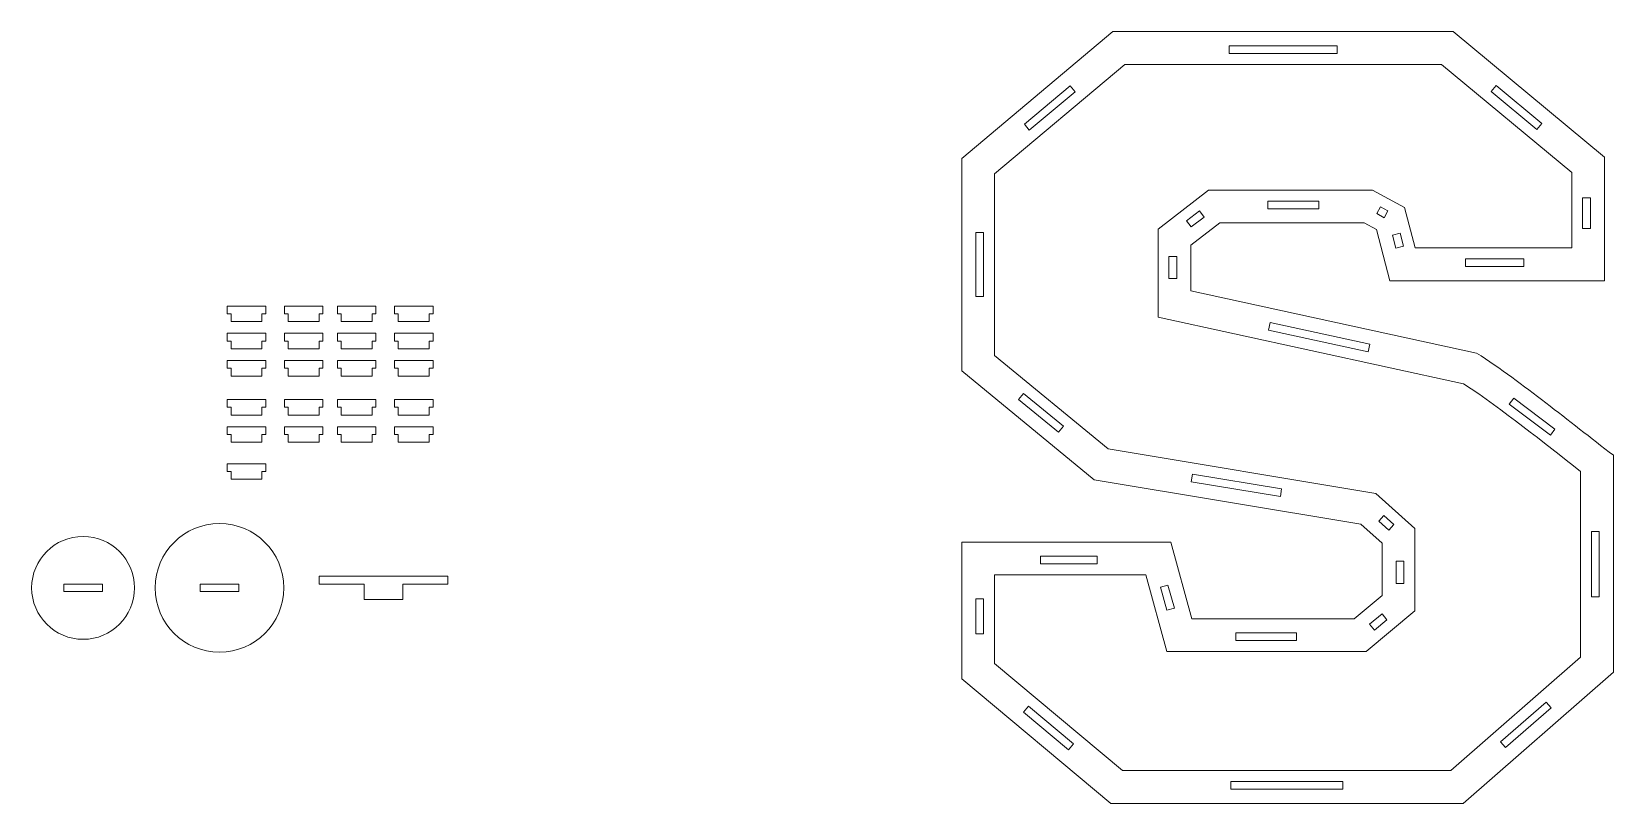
# Model space of a CAD drawing. Header units: centimetres. Extents: x -250 to 250, y -508 to 508.
# Drawn here: x 17.4 to 78.9, y -36.4 to -6.4 of the extents above; entities that cross this region are included whole.
import ezdxf

# ---------------------------------------------------------------- set-up
doc = ezdxf.new("R2010")
doc.units = ezdxf.units.CM
doc.header["$MEASUREMENT"] = 0
doc.layers.add('Capa 1', color=7, linetype='Continuous')

msp = doc.modelspace()

# ---------------------------------------------------------------- linework, layer by layer
at = {"layer": 'Capa 1', "color": 240, "lineweight": 9}
for points, knots in [([(78.89138, -22.82852), (78.89138, -22.82852), (78.89138, -31.2579), (78.89138, -31.2579), (78.89138, -31.2579), (73.05565, -36.35875), (73.05565, -36.35875), (73.05565, -36.35875), (59.35251, -36.35875), (59.35251, -36.35875), (59.35251, -36.35875), (53.56002, -31.51727), (53.56002, -31.51727), (53.56002, -31.51727), (53.56002, -26.20027), (53.56002, -26.20027), (53.56002, -26.20027), (61.6868, -26.20027), (61.6868, -26.20027), (61.6868, -26.20027), (62.50812, -29.18298), (62.50812, -29.18298), (62.50812, -29.18298), (68.81935, -29.18298), (68.81935, -29.18298), (68.81935, -29.18298), (69.90004, -28.2752), (69.90004, -28.2752), (69.90004, -28.2752), (69.90004, -26.2435), (69.90004, -26.2435), (69.90004, -26.2435), (69.07872, -25.50863), (69.07872, -25.50863), (69.07872, -25.50863), (58.7041, -23.77953), (58.7041, -23.77953), (58.7041, -23.77953), (53.56002, -19.54323), (53.56002, -19.54323), (53.56002, -19.54323), (53.56002, -11.28676), (53.56002, -11.28676), (53.56002, -11.28676), (59.43897, -6.35881), (59.43897, -6.35881), (59.43897, -6.35881), (72.66661, -6.35881), (72.66661, -6.35881), (72.66661, -6.35881), (78.54556, -11.24353), (78.54556, -11.24353), (78.54556, -11.24353), (78.54556, -16.04179), (78.54556, -16.04179), (78.54556, -16.04179), (70.20263, -16.04179), (70.20263, -16.04179), (70.20263, -16.04179), (69.6839, -14.05332), (69.6839, -14.05332), (69.6839, -14.05332), (69.2084, -13.79396), (69.2084, -13.79396), (69.2084, -13.79396), (63.58881, -13.79396), (63.58881, -13.79396), (63.58881, -13.79396), (62.4649, -14.65851), (62.4649, -14.65851), (62.4649, -14.65851), (62.4649, -16.43084), (62.4649, -16.43084), (62.4649, -16.43084), (73.57438, -18.85158), (73.57438, -18.85158), (75.42845, -20.06632), (77.13091, -21.47628), (78.89138, -22.82852)], [0, 0, 0, 0, 0.03846154, 0.03846154, 0.03846154, 0.07692308, 0.07692308, 0.07692308, 0.11538462, 0.11538462, 0.11538462, 0.15384615, 0.15384615, 0.15384615, 0.19230769, 0.19230769, 0.19230769, 0.23076923, 0.23076923, 0.23076923, 0.26923077, 0.26923077, 0.26923077, 0.30769231, 0.30769231, 0.30769231, 0.34615385, 0.34615385, 0.34615385, 0.38461538, 0.38461538, 0.38461538, 0.42307692, 0.42307692, 0.42307692, 0.46153846, 0.46153846, 0.46153846, 0.5, 0.5, 0.5, 0.53846154, 0.53846154, 0.53846154, 0.57692308, 0.57692308, 0.57692308, 0.61538462, 0.61538462, 0.61538462, 0.65384615, 0.65384615, 0.65384615, 0.69230769, 0.69230769, 0.69230769, 0.73076923, 0.73076923, 0.73076923, 0.76923077, 0.76923077, 0.76923077, 0.80769231, 0.80769231, 0.80769231, 0.84615385, 0.84615385, 0.84615385, 0.88461538, 0.88461538, 0.88461538, 0.92307692, 0.92307692, 0.92307692, 0.96153846, 0.96153846, 0.96153846, 1, 1, 1, 1]), ([(63.95174, -7.20734), (63.95174, -7.20734), (68.15592, -7.20734), (68.15592, -7.20734), (68.15592, -7.20734), (68.15592, -6.90734), (68.15592, -6.90734), (68.15592, -6.90734), (63.95174, -6.90734), (63.95174, -6.90734), (63.95174, -6.90734), (63.95174, -7.20734), (63.95174, -7.20734)], [0, 0, 0, 0, 0.25, 0.25, 0.25, 0.5, 0.5, 0.5, 0.75, 0.75, 0.75, 1, 1, 1, 1]), ([(77.61859, -23.4533), (76.12358, -22.291), (74.64709, -21.09486), (73.07108, -20.04457), (73.07108, -20.04457), (61.19211, -17.45616), (61.19211, -17.45616), (61.19211, -17.45616), (61.19211, -14.03179), (61.19211, -14.03179), (61.19211, -14.03179), (63.1559, -12.52117), (63.1559, -12.52117), (63.1559, -12.52117), (69.53295, -12.52117), (69.53295, -12.52117), (69.53295, -12.52117), (70.77655, -13.19949), (70.77655, -13.19949), (70.77655, -13.19949), (71.18598, -14.769), (71.18598, -14.769), (71.18598, -14.769), (77.27277, -14.769), (77.27277, -14.769), (77.27277, -14.769), (77.27277, -11.8408), (77.27277, -11.8408), (77.27277, -11.8408), (72.20684, -7.6316), (72.20684, -7.6316), (72.20684, -7.6316), (59.90186, -7.6316), (59.90186, -7.6316), (59.90186, -7.6316), (54.83281, -11.88066), (54.83281, -11.88066), (54.83281, -11.88066), (54.83281, -18.94257), (54.83281, -18.94257), (54.83281, -18.94257), (59.24987, -22.58014), (59.24987, -22.58014), (59.24987, -22.58014), (69.65222, -24.31387), (69.65222, -24.31387), (69.65222, -24.31387), (71.17283, -25.67442), (71.17283, -25.67442), (71.17283, -25.67442), (71.17283, -28.8683), (71.17283, -28.8683), (71.17283, -28.8683), (69.28299, -30.45577), (69.28299, -30.45577), (69.28299, -30.45577), (61.53843, -30.45577), (61.53843, -30.45577), (61.53843, -30.45577), (60.71711, -27.47306), (60.71711, -27.47306), (60.71711, -27.47306), (54.83281, -27.47306), (54.83281, -27.47306), (54.83281, -27.47306), (54.83281, -30.92226), (54.83281, -30.92226), (54.83281, -30.92226), (59.81438, -35.08596), (59.81438, -35.08596), (59.81438, -35.08596), (72.5778, -35.08596), (72.5778, -35.08596), (72.5778, -35.08596), (77.61859, -30.67994), (77.61859, -30.67994), (77.61859, -30.67994), (77.61859, -23.4533), (77.61859, -23.4533)], [0, 0, 0, 0, 0.03846154, 0.03846154, 0.03846154, 0.07692308, 0.07692308, 0.07692308, 0.11538462, 0.11538462, 0.11538462, 0.15384615, 0.15384615, 0.15384615, 0.19230769, 0.19230769, 0.19230769, 0.23076923, 0.23076923, 0.23076923, 0.26923077, 0.26923077, 0.26923077, 0.30769231, 0.30769231, 0.30769231, 0.34615385, 0.34615385, 0.34615385, 0.38461538, 0.38461538, 0.38461538, 0.42307692, 0.42307692, 0.42307692, 0.46153846, 0.46153846, 0.46153846, 0.5, 0.5, 0.5, 0.53846154, 0.53846154, 0.53846154, 0.57692308, 0.57692308, 0.57692308, 0.61538462, 0.61538462, 0.61538462, 0.65384615, 0.65384615, 0.65384615, 0.69230769, 0.69230769, 0.69230769, 0.73076923, 0.73076923, 0.73076923, 0.76923077, 0.76923077, 0.76923077, 0.80769231, 0.80769231, 0.80769231, 0.84615385, 0.84615385, 0.84615385, 0.88461538, 0.88461538, 0.88461538, 0.92307692, 0.92307692, 0.92307692, 0.96153846, 0.96153846, 0.96153846, 1, 1, 1, 1]), ([(56.18822, -10.19091), (56.18822, -10.19091), (57.9679, -8.69913), (57.9679, -8.69913), (57.9679, -8.69913), (57.77518, -8.46922), (57.77518, -8.46922), (57.77518, -8.46922), (55.9955, -9.961), (55.9955, -9.961), (55.9955, -9.961), (56.18822, -10.19091), (56.18822, -10.19091)], [0, 0, 0, 0, 0.25, 0.25, 0.25, 0.5, 0.5, 0.5, 0.75, 0.75, 0.75, 1, 1, 1, 1]), ([(74.13907, -8.68546), (74.13907, -8.68546), (75.91805, -10.16359), (75.91805, -10.16359), (75.91805, -10.16359), (76.10977, -9.93284), (76.10977, -9.93284), (76.10977, -9.93284), (74.33079, -8.45472), (74.33079, -8.45472), (74.33079, -8.45472), (74.13907, -8.68546), (74.13907, -8.68546)], [0, 0, 0, 0, 0.25, 0.25, 0.25, 0.5, 0.5, 0.5, 0.75, 0.75, 0.75, 1, 1, 1, 1]), ([(77.69703, -12.82556), (77.69703, -12.82556), (77.69703, -14.00941), (77.69703, -14.00941), (77.69703, -14.00941), (77.99703, -14.00941), (77.99703, -14.00941), (77.99703, -14.00941), (77.99703, -12.82556), (77.99703, -12.82556), (77.99703, -12.82556), (77.69703, -12.82556), (77.69703, -12.82556)], [0, 0, 0, 0, 0.25, 0.25, 0.25, 0.5, 0.5, 0.5, 0.75, 0.75, 0.75, 1, 1, 1, 1]), ([(62.80176, -13.32886), (62.80176, -13.32886), (62.3033, -13.71228), (62.3033, -13.71228), (62.3033, -13.71228), (62.48621, -13.95007), (62.48621, -13.95007), (62.48621, -13.95007), (62.98467, -13.56664), (62.98467, -13.56664), (62.98467, -13.56664), (62.80176, -13.32886), (62.80176, -13.32886)], [0, 0, 0, 0, 0.25, 0.25, 0.25, 0.5, 0.5, 0.5, 0.75, 0.75, 0.75, 1, 1, 1, 1]), ([(67.44422, -12.94543), (67.44422, -12.94543), (65.46367, -12.94543), (65.46367, -12.94543), (65.46367, -12.94543), (65.46367, -13.24543), (65.46367, -13.24543), (65.46367, -13.24543), (67.44422, -13.24543), (67.44422, -13.24543), (67.44422, -13.24543), (67.44422, -12.94543), (67.44422, -12.94543)], [0, 0, 0, 0, 0.25, 0.25, 0.25, 0.5, 0.5, 0.5, 0.75, 0.75, 0.75, 1, 1, 1, 1]), ([(70.12518, -13.32747), (70.12518, -13.32747), (69.83803, -13.17085), (69.83803, -13.17085), (69.83803, -13.17085), (69.69438, -13.43422), (69.69438, -13.43422), (69.69438, -13.43422), (69.98153, -13.59084), (69.98153, -13.59084), (69.98153, -13.59084), (70.12518, -13.32747), (70.12518, -13.32747)], [0, 0, 0, 0, 0.25, 0.25, 0.25, 0.5, 0.5, 0.5, 0.75, 0.75, 0.75, 1, 1, 1, 1]), ([(54.40855, -16.65609), (54.40855, -16.65609), (54.40855, -14.1694), (54.40855, -14.1694), (54.40855, -14.1694), (54.10855, -14.1694), (54.10855, -14.1694), (54.10855, -14.1694), (54.10855, -16.65609), (54.10855, -16.65609), (54.10855, -16.65609), (54.40855, -16.65609), (54.40855, -16.65609)], [0, 0, 0, 0, 0.25, 0.25, 0.25, 0.5, 0.5, 0.5, 0.75, 0.75, 0.75, 1, 1, 1, 1]), ([(70.72797, -14.69404), (70.72797, -14.69404), (70.59774, -14.19482), (70.59774, -14.19482), (70.59774, -14.19482), (70.30745, -14.27055), (70.30745, -14.27055), (70.30745, -14.27055), (70.43768, -14.76977), (70.43768, -14.76977), (70.43768, -14.76977), (70.72797, -14.69404), (70.72797, -14.69404)], [0, 0, 0, 0, 0.25, 0.25, 0.25, 0.5, 0.5, 0.5, 0.75, 0.75, 0.75, 1, 1, 1, 1]), ([(61.61637, -15.10088), (61.61637, -15.10088), (61.61637, -15.96108), (61.61637, -15.96108), (61.61637, -15.96108), (61.91637, -15.96108), (61.91637, -15.96108), (61.91637, -15.96108), (61.91637, -15.10088), (61.91637, -15.10088), (61.91637, -15.10088), (61.61637, -15.10088), (61.61637, -15.10088)], [0, 0, 0, 0, 0.25, 0.25, 0.25, 0.5, 0.5, 0.5, 0.75, 0.75, 0.75, 1, 1, 1, 1]), ([(75.41742, -15.19326), (75.41742, -15.19326), (73.13781, -15.19326), (73.13781, -15.19326), (73.13781, -15.19326), (73.13781, -15.49326), (73.13781, -15.49326), (73.13781, -15.49326), (75.41742, -15.49326), (75.41742, -15.49326), (75.41742, -15.49326), (75.41742, -15.19326), (75.41742, -15.19326)], [0, 0, 0, 0, 0.25, 0.25, 0.25, 0.5, 0.5, 0.5, 0.75, 0.75, 0.75, 1, 1, 1, 1]), ([(26.35998, -17.33023), (26.35998, -17.33023), (26.35998, -17.63023), (26.35998, -17.63023), (26.35998, -17.63023), (25.15998, -17.63023), (25.15998, -17.63023), (25.15998, -17.63023), (25.15998, -17.33023), (25.15998, -17.33023), (25.15998, -17.33023), (25.00998, -17.33023), (25.00998, -17.33023), (25.00998, -17.33023), (25.00998, -17.03023), (25.00998, -17.03023), (25.00998, -17.03023), (26.50998, -17.03023), (26.50998, -17.03023), (26.50998, -17.03023), (26.50998, -17.33023), (26.50998, -17.33023), (26.50998, -17.33023), (26.35998, -17.33023), (26.35998, -17.33023)], [0, 0, 0, 0, 0.125, 0.125, 0.125, 0.25, 0.25, 0.25, 0.375, 0.375, 0.375, 0.5, 0.5, 0.5, 0.625, 0.625, 0.625, 0.75, 0.75, 0.75, 0.875, 0.875, 0.875, 1, 1, 1, 1]), ([(28.58031, -17.33023), (28.58031, -17.33023), (28.58031, -17.63023), (28.58031, -17.63023), (28.58031, -17.63023), (27.38031, -17.63023), (27.38031, -17.63023), (27.38031, -17.63023), (27.38031, -17.33023), (27.38031, -17.33023), (27.38031, -17.33023), (27.23031, -17.33023), (27.23031, -17.33023), (27.23031, -17.33023), (27.23031, -17.03023), (27.23031, -17.03023), (27.23031, -17.03023), (28.73031, -17.03023), (28.73031, -17.03023), (28.73031, -17.03023), (28.73031, -17.33023), (28.73031, -17.33023), (28.73031, -17.33023), (28.58031, -17.33023), (28.58031, -17.33023)], [0, 0, 0, 0, 0.125, 0.125, 0.125, 0.25, 0.25, 0.25, 0.375, 0.375, 0.375, 0.5, 0.5, 0.5, 0.625, 0.625, 0.625, 0.75, 0.75, 0.75, 0.875, 0.875, 0.875, 1, 1, 1, 1]), ([(30.64023, -17.33023), (30.64023, -17.33023), (30.64023, -17.63023), (30.64023, -17.63023), (30.64023, -17.63023), (29.44023, -17.63023), (29.44023, -17.63023), (29.44023, -17.63023), (29.44023, -17.33023), (29.44023, -17.33023), (29.44023, -17.33023), (29.29023, -17.33023), (29.29023, -17.33023), (29.29023, -17.33023), (29.29023, -17.03023), (29.29023, -17.03023), (29.29023, -17.03023), (30.79023, -17.03023), (30.79023, -17.03023), (30.79023, -17.03023), (30.79023, -17.33023), (30.79023, -17.33023), (30.79023, -17.33023), (30.64023, -17.33023), (30.64023, -17.33023)], [0, 0, 0, 0, 0.125, 0.125, 0.125, 0.25, 0.25, 0.25, 0.375, 0.375, 0.375, 0.5, 0.5, 0.5, 0.625, 0.625, 0.625, 0.75, 0.75, 0.75, 0.875, 0.875, 0.875, 1, 1, 1, 1]), ([(32.86056, -17.33023), (32.86056, -17.33023), (32.86056, -17.63023), (32.86056, -17.63023), (32.86056, -17.63023), (31.66056, -17.63023), (31.66056, -17.63023), (31.66056, -17.63023), (31.66056, -17.33023), (31.66056, -17.33023), (31.66056, -17.33023), (31.51056, -17.33023), (31.51056, -17.33023), (31.51056, -17.33023), (31.51056, -17.03023), (31.51056, -17.03023), (31.51056, -17.03023), (33.01056, -17.03023), (33.01056, -17.03023), (33.01056, -17.03023), (33.01056, -17.33023), (33.01056, -17.33023), (33.01056, -17.33023), (32.86056, -17.33023), (32.86056, -17.33023)], [0, 0, 0, 0, 0.125, 0.125, 0.125, 0.25, 0.25, 0.25, 0.375, 0.375, 0.375, 0.5, 0.5, 0.5, 0.625, 0.625, 0.625, 0.75, 0.75, 0.75, 0.875, 0.875, 0.875, 1, 1, 1, 1]), ([(65.49071, -17.9586), (65.49071, -17.9586), (69.36506, -18.80282), (69.36506, -18.80282), (69.36506, -18.80282), (69.42893, -18.50969), (69.42893, -18.50969), (69.42893, -18.50969), (65.55458, -17.66548), (65.55458, -17.66548), (65.55458, -17.66548), (65.49071, -17.9586), (65.49071, -17.9586)], [0, 0, 0, 0, 0.25, 0.25, 0.25, 0.5, 0.5, 0.5, 0.75, 0.75, 0.75, 1, 1, 1, 1]), ([(26.35998, -18.38603), (26.35998, -18.38603), (26.35998, -18.68603), (26.35998, -18.68603), (26.35998, -18.68603), (25.15998, -18.68603), (25.15998, -18.68603), (25.15998, -18.68603), (25.15998, -18.38603), (25.15998, -18.38603), (25.15998, -18.38603), (25.00998, -18.38603), (25.00998, -18.38603), (25.00998, -18.38603), (25.00998, -18.08603), (25.00998, -18.08603), (25.00998, -18.08603), (26.50998, -18.08603), (26.50998, -18.08603), (26.50998, -18.08603), (26.50998, -18.38603), (26.50998, -18.38603), (26.50998, -18.38603), (26.35998, -18.38603), (26.35998, -18.38603)], [0, 0, 0, 0, 0.125, 0.125, 0.125, 0.25, 0.25, 0.25, 0.375, 0.375, 0.375, 0.5, 0.5, 0.5, 0.625, 0.625, 0.625, 0.75, 0.75, 0.75, 0.875, 0.875, 0.875, 1, 1, 1, 1]), ([(28.58031, -18.38603), (28.58031, -18.38603), (28.58031, -18.68603), (28.58031, -18.68603), (28.58031, -18.68603), (27.38031, -18.68603), (27.38031, -18.68603), (27.38031, -18.68603), (27.38031, -18.38603), (27.38031, -18.38603), (27.38031, -18.38603), (27.23031, -18.38603), (27.23031, -18.38603), (27.23031, -18.38603), (27.23031, -18.08603), (27.23031, -18.08603), (27.23031, -18.08603), (28.73031, -18.08603), (28.73031, -18.08603), (28.73031, -18.08603), (28.73031, -18.38603), (28.73031, -18.38603), (28.73031, -18.38603), (28.58031, -18.38603), (28.58031, -18.38603)], [0, 0, 0, 0, 0.125, 0.125, 0.125, 0.25, 0.25, 0.25, 0.375, 0.375, 0.375, 0.5, 0.5, 0.5, 0.625, 0.625, 0.625, 0.75, 0.75, 0.75, 0.875, 0.875, 0.875, 1, 1, 1, 1]), ([(30.64023, -18.38603), (30.64023, -18.38603), (30.64023, -18.68603), (30.64023, -18.68603), (30.64023, -18.68603), (29.44023, -18.68603), (29.44023, -18.68603), (29.44023, -18.68603), (29.44023, -18.38603), (29.44023, -18.38603), (29.44023, -18.38603), (29.29023, -18.38603), (29.29023, -18.38603), (29.29023, -18.38603), (29.29023, -18.08603), (29.29023, -18.08603), (29.29023, -18.08603), (30.79023, -18.08603), (30.79023, -18.08603), (30.79023, -18.08603), (30.79023, -18.38603), (30.79023, -18.38603), (30.79023, -18.38603), (30.64023, -18.38603), (30.64023, -18.38603)], [0, 0, 0, 0, 0.125, 0.125, 0.125, 0.25, 0.25, 0.25, 0.375, 0.375, 0.375, 0.5, 0.5, 0.5, 0.625, 0.625, 0.625, 0.75, 0.75, 0.75, 0.875, 0.875, 0.875, 1, 1, 1, 1]), ([(32.86056, -18.38603), (32.86056, -18.38603), (32.86056, -18.68603), (32.86056, -18.68603), (32.86056, -18.68603), (31.66056, -18.68603), (31.66056, -18.68603), (31.66056, -18.68603), (31.66056, -18.38603), (31.66056, -18.38603), (31.66056, -18.38603), (31.51056, -18.38603), (31.51056, -18.38603), (31.51056, -18.38603), (31.51056, -18.08603), (31.51056, -18.08603), (31.51056, -18.08603), (33.01056, -18.08603), (33.01056, -18.08603), (33.01056, -18.08603), (33.01056, -18.38603), (33.01056, -18.38603), (33.01056, -18.38603), (32.86056, -18.38603), (32.86056, -18.38603)], [0, 0, 0, 0, 0.125, 0.125, 0.125, 0.25, 0.25, 0.25, 0.375, 0.375, 0.375, 0.5, 0.5, 0.5, 0.625, 0.625, 0.625, 0.75, 0.75, 0.75, 0.875, 0.875, 0.875, 1, 1, 1, 1]), ([(26.35998, -19.4469), (26.35998, -19.4469), (26.35998, -19.7469), (26.35998, -19.7469), (26.35998, -19.7469), (25.15998, -19.7469), (25.15998, -19.7469), (25.15998, -19.7469), (25.15998, -19.4469), (25.15998, -19.4469), (25.15998, -19.4469), (25.00998, -19.4469), (25.00998, -19.4469), (25.00998, -19.4469), (25.00998, -19.1469), (25.00998, -19.1469), (25.00998, -19.1469), (26.50998, -19.1469), (26.50998, -19.1469), (26.50998, -19.1469), (26.50998, -19.4469), (26.50998, -19.4469), (26.50998, -19.4469), (26.35998, -19.4469), (26.35998, -19.4469)], [0, 0, 0, 0, 0.125, 0.125, 0.125, 0.25, 0.25, 0.25, 0.375, 0.375, 0.375, 0.5, 0.5, 0.5, 0.625, 0.625, 0.625, 0.75, 0.75, 0.75, 0.875, 0.875, 0.875, 1, 1, 1, 1]), ([(28.58031, -19.4469), (28.58031, -19.4469), (28.58031, -19.7469), (28.58031, -19.7469), (28.58031, -19.7469), (27.38031, -19.7469), (27.38031, -19.7469), (27.38031, -19.7469), (27.38031, -19.4469), (27.38031, -19.4469), (27.38031, -19.4469), (27.23031, -19.4469), (27.23031, -19.4469), (27.23031, -19.4469), (27.23031, -19.1469), (27.23031, -19.1469), (27.23031, -19.1469), (28.73031, -19.1469), (28.73031, -19.1469), (28.73031, -19.1469), (28.73031, -19.4469), (28.73031, -19.4469), (28.73031, -19.4469), (28.58031, -19.4469), (28.58031, -19.4469)], [0, 0, 0, 0, 0.125, 0.125, 0.125, 0.25, 0.25, 0.25, 0.375, 0.375, 0.375, 0.5, 0.5, 0.5, 0.625, 0.625, 0.625, 0.75, 0.75, 0.75, 0.875, 0.875, 0.875, 1, 1, 1, 1]), ([(30.64023, -19.4469), (30.64023, -19.4469), (30.64023, -19.7469), (30.64023, -19.7469), (30.64023, -19.7469), (29.44023, -19.7469), (29.44023, -19.7469), (29.44023, -19.7469), (29.44023, -19.4469), (29.44023, -19.4469), (29.44023, -19.4469), (29.29023, -19.4469), (29.29023, -19.4469), (29.29023, -19.4469), (29.29023, -19.1469), (29.29023, -19.1469), (29.29023, -19.1469), (30.79023, -19.1469), (30.79023, -19.1469), (30.79023, -19.1469), (30.79023, -19.4469), (30.79023, -19.4469), (30.79023, -19.4469), (30.64023, -19.4469), (30.64023, -19.4469)], [0, 0, 0, 0, 0.125, 0.125, 0.125, 0.25, 0.25, 0.25, 0.375, 0.375, 0.375, 0.5, 0.5, 0.5, 0.625, 0.625, 0.625, 0.75, 0.75, 0.75, 0.875, 0.875, 0.875, 1, 1, 1, 1]), ([(32.86056, -19.4469), (32.86056, -19.4469), (32.86056, -19.7469), (32.86056, -19.7469), (32.86056, -19.7469), (31.66056, -19.7469), (31.66056, -19.7469), (31.66056, -19.7469), (31.66056, -19.4469), (31.66056, -19.4469), (31.66056, -19.4469), (31.51056, -19.4469), (31.51056, -19.4469), (31.51056, -19.4469), (31.51056, -19.1469), (31.51056, -19.1469), (31.51056, -19.1469), (33.01056, -19.1469), (33.01056, -19.1469), (33.01056, -19.1469), (33.01056, -19.4469), (33.01056, -19.4469), (33.01056, -19.4469), (32.86056, -19.4469), (32.86056, -19.4469)], [0, 0, 0, 0, 0.125, 0.125, 0.125, 0.25, 0.25, 0.25, 0.375, 0.375, 0.375, 0.5, 0.5, 0.5, 0.625, 0.625, 0.625, 0.75, 0.75, 0.75, 0.875, 0.875, 0.875, 1, 1, 1, 1]), ([(26.35998, -20.96197), (26.35998, -20.96197), (26.35998, -21.26197), (26.35998, -21.26197), (26.35998, -21.26197), (25.15998, -21.26197), (25.15998, -21.26197), (25.15998, -21.26197), (25.15998, -20.96197), (25.15998, -20.96197), (25.15998, -20.96197), (25.00998, -20.96197), (25.00998, -20.96197), (25.00998, -20.96197), (25.00998, -20.66197), (25.00998, -20.66197), (25.00998, -20.66197), (26.50998, -20.66197), (26.50998, -20.66197), (26.50998, -20.66197), (26.50998, -20.96197), (26.50998, -20.96197), (26.50998, -20.96197), (26.35998, -20.96197), (26.35998, -20.96197)], [0, 0, 0, 0, 0.125, 0.125, 0.125, 0.25, 0.25, 0.25, 0.375, 0.375, 0.375, 0.5, 0.5, 0.5, 0.625, 0.625, 0.625, 0.75, 0.75, 0.75, 0.875, 0.875, 0.875, 1, 1, 1, 1]), ([(28.58031, -20.96197), (28.58031, -20.96197), (28.58031, -21.26197), (28.58031, -21.26197), (28.58031, -21.26197), (27.38031, -21.26197), (27.38031, -21.26197), (27.38031, -21.26197), (27.38031, -20.96197), (27.38031, -20.96197), (27.38031, -20.96197), (27.23031, -20.96197), (27.23031, -20.96197), (27.23031, -20.96197), (27.23031, -20.66197), (27.23031, -20.66197), (27.23031, -20.66197), (28.73031, -20.66197), (28.73031, -20.66197), (28.73031, -20.66197), (28.73031, -20.96197), (28.73031, -20.96197), (28.73031, -20.96197), (28.58031, -20.96197), (28.58031, -20.96197)], [0, 0, 0, 0, 0.125, 0.125, 0.125, 0.25, 0.25, 0.25, 0.375, 0.375, 0.375, 0.5, 0.5, 0.5, 0.625, 0.625, 0.625, 0.75, 0.75, 0.75, 0.875, 0.875, 0.875, 1, 1, 1, 1]), ([(30.64023, -20.96197), (30.64023, -20.96197), (30.64023, -21.26197), (30.64023, -21.26197), (30.64023, -21.26197), (29.44023, -21.26197), (29.44023, -21.26197), (29.44023, -21.26197), (29.44023, -20.96197), (29.44023, -20.96197), (29.44023, -20.96197), (29.29023, -20.96197), (29.29023, -20.96197), (29.29023, -20.96197), (29.29023, -20.66197), (29.29023, -20.66197), (29.29023, -20.66197), (30.79023, -20.66197), (30.79023, -20.66197), (30.79023, -20.66197), (30.79023, -20.96197), (30.79023, -20.96197), (30.79023, -20.96197), (30.64023, -20.96197), (30.64023, -20.96197)], [0, 0, 0, 0, 0.125, 0.125, 0.125, 0.25, 0.25, 0.25, 0.375, 0.375, 0.375, 0.5, 0.5, 0.5, 0.625, 0.625, 0.625, 0.75, 0.75, 0.75, 0.875, 0.875, 0.875, 1, 1, 1, 1]), ([(32.86056, -20.96197), (32.86056, -20.96197), (32.86056, -21.26197), (32.86056, -21.26197), (32.86056, -21.26197), (31.66056, -21.26197), (31.66056, -21.26197), (31.66056, -21.26197), (31.66056, -20.96197), (31.66056, -20.96197), (31.66056, -20.96197), (31.51056, -20.96197), (31.51056, -20.96197), (31.51056, -20.96197), (31.51056, -20.66197), (31.51056, -20.66197), (31.51056, -20.66197), (33.01056, -20.66197), (33.01056, -20.66197), (33.01056, -20.66197), (33.01056, -20.96197), (33.01056, -20.96197), (33.01056, -20.96197), (32.86056, -20.96197), (32.86056, -20.96197)], [0, 0, 0, 0, 0.125, 0.125, 0.125, 0.25, 0.25, 0.25, 0.375, 0.375, 0.375, 0.5, 0.5, 0.5, 0.625, 0.625, 0.625, 0.75, 0.75, 0.75, 0.875, 0.875, 0.875, 1, 1, 1, 1]), ([(57.51482, -21.70089), (57.51482, -21.70089), (55.96168, -20.42184), (55.96168, -20.42184), (55.96168, -20.42184), (55.77097, -20.65342), (55.77097, -20.65342), (55.77097, -20.65342), (57.3241, -21.93247), (57.3241, -21.93247), (57.3241, -21.93247), (57.51482, -21.70089), (57.51482, -21.70089)], [0, 0, 0, 0, 0.25, 0.25, 0.25, 0.5, 0.5, 0.5, 0.75, 0.75, 0.75, 1, 1, 1, 1]), ([(74.84055, -20.84654), (74.84055, -20.84654), (76.4417, -22.04605), (76.4417, -22.04605), (76.4417, -22.04605), (76.62157, -21.80595), (76.62157, -21.80595), (76.62157, -21.80595), (75.02042, -20.60644), (75.02042, -20.60644), (75.02042, -20.60644), (74.84055, -20.84654), (74.84055, -20.84654)], [0, 0, 0, 0, 0.25, 0.25, 0.25, 0.5, 0.5, 0.5, 0.75, 0.75, 0.75, 1, 1, 1, 1]), ([(26.35998, -22.02284), (26.35998, -22.02284), (26.35998, -22.32284), (26.35998, -22.32284), (26.35998, -22.32284), (25.15998, -22.32284), (25.15998, -22.32284), (25.15998, -22.32284), (25.15998, -22.02284), (25.15998, -22.02284), (25.15998, -22.02284), (25.00998, -22.02284), (25.00998, -22.02284), (25.00998, -22.02284), (25.00998, -21.72284), (25.00998, -21.72284), (25.00998, -21.72284), (26.50998, -21.72284), (26.50998, -21.72284), (26.50998, -21.72284), (26.50998, -22.02284), (26.50998, -22.02284), (26.50998, -22.02284), (26.35998, -22.02284), (26.35998, -22.02284)], [0, 0, 0, 0, 0.125, 0.125, 0.125, 0.25, 0.25, 0.25, 0.375, 0.375, 0.375, 0.5, 0.5, 0.5, 0.625, 0.625, 0.625, 0.75, 0.75, 0.75, 0.875, 0.875, 0.875, 1, 1, 1, 1]), ([(28.58031, -22.02284), (28.58031, -22.02284), (28.58031, -22.32284), (28.58031, -22.32284), (28.58031, -22.32284), (27.38031, -22.32284), (27.38031, -22.32284), (27.38031, -22.32284), (27.38031, -22.02284), (27.38031, -22.02284), (27.38031, -22.02284), (27.23031, -22.02284), (27.23031, -22.02284), (27.23031, -22.02284), (27.23031, -21.72284), (27.23031, -21.72284), (27.23031, -21.72284), (28.73031, -21.72284), (28.73031, -21.72284), (28.73031, -21.72284), (28.73031, -22.02284), (28.73031, -22.02284), (28.73031, -22.02284), (28.58031, -22.02284), (28.58031, -22.02284)], [0, 0, 0, 0, 0.125, 0.125, 0.125, 0.25, 0.25, 0.25, 0.375, 0.375, 0.375, 0.5, 0.5, 0.5, 0.625, 0.625, 0.625, 0.75, 0.75, 0.75, 0.875, 0.875, 0.875, 1, 1, 1, 1]), ([(30.64023, -22.02284), (30.64023, -22.02284), (30.64023, -22.32284), (30.64023, -22.32284), (30.64023, -22.32284), (29.44023, -22.32284), (29.44023, -22.32284), (29.44023, -22.32284), (29.44023, -22.02284), (29.44023, -22.02284), (29.44023, -22.02284), (29.29023, -22.02284), (29.29023, -22.02284), (29.29023, -22.02284), (29.29023, -21.72284), (29.29023, -21.72284), (29.29023, -21.72284), (30.79023, -21.72284), (30.79023, -21.72284), (30.79023, -21.72284), (30.79023, -22.02284), (30.79023, -22.02284), (30.79023, -22.02284), (30.64023, -22.02284), (30.64023, -22.02284)], [0, 0, 0, 0, 0.125, 0.125, 0.125, 0.25, 0.25, 0.25, 0.375, 0.375, 0.375, 0.5, 0.5, 0.5, 0.625, 0.625, 0.625, 0.75, 0.75, 0.75, 0.875, 0.875, 0.875, 1, 1, 1, 1]), ([(32.86056, -22.02284), (32.86056, -22.02284), (32.86056, -22.32284), (32.86056, -22.32284), (32.86056, -22.32284), (31.66056, -22.32284), (31.66056, -22.32284), (31.66056, -22.32284), (31.66056, -22.02284), (31.66056, -22.02284), (31.66056, -22.02284), (31.51056, -22.02284), (31.51056, -22.02284), (31.51056, -22.02284), (31.51056, -21.72284), (31.51056, -21.72284), (31.51056, -21.72284), (33.01056, -21.72284), (33.01056, -21.72284), (33.01056, -21.72284), (33.01056, -22.02284), (33.01056, -22.02284), (33.01056, -22.02284), (32.86056, -22.02284), (32.86056, -22.02284)], [0, 0, 0, 0, 0.125, 0.125, 0.125, 0.25, 0.25, 0.25, 0.375, 0.375, 0.375, 0.5, 0.5, 0.5, 0.625, 0.625, 0.625, 0.75, 0.75, 0.75, 0.875, 0.875, 0.875, 1, 1, 1, 1]), ([(26.35998, -23.4613), (26.35998, -23.4613), (26.35998, -23.7613), (26.35998, -23.7613), (26.35998, -23.7613), (25.15998, -23.7613), (25.15998, -23.7613), (25.15998, -23.7613), (25.15998, -23.4613), (25.15998, -23.4613), (25.15998, -23.4613), (25.00998, -23.4613), (25.00998, -23.4613), (25.00998, -23.4613), (25.00998, -23.1613), (25.00998, -23.1613), (25.00998, -23.1613), (26.50998, -23.1613), (26.50998, -23.1613), (26.50998, -23.1613), (26.50998, -23.4613), (26.50998, -23.4613), (26.50998, -23.4613), (26.35998, -23.4613), (26.35998, -23.4613)], [0, 0, 0, 0, 0.125, 0.125, 0.125, 0.25, 0.25, 0.25, 0.375, 0.375, 0.375, 0.5, 0.5, 0.5, 0.625, 0.625, 0.625, 0.75, 0.75, 0.75, 0.875, 0.875, 0.875, 1, 1, 1, 1]), ([(65.99668, -24.13473), (65.99668, -24.13473), (62.53232, -23.55733), (62.53232, -23.55733), (62.53232, -23.55733), (62.483, -23.85325), (62.483, -23.85325), (62.483, -23.85325), (65.94736, -24.43064), (65.94736, -24.43064), (65.94736, -24.43064), (65.99668, -24.13473), (65.99668, -24.13473)], [0, 0, 0, 0, 0.25, 0.25, 0.25, 0.5, 0.5, 0.5, 0.75, 0.75, 0.75, 1, 1, 1, 1]), ([(70.35928, -25.51581), (70.35928, -25.51581), (69.97, -25.1675), (69.97, -25.1675), (69.97, -25.1675), (69.76996, -25.39107), (69.76996, -25.39107), (69.76996, -25.39107), (70.15924, -25.73938), (70.15924, -25.73938), (70.15924, -25.73938), (70.35928, -25.51581), (70.35928, -25.51581)], [0, 0, 0, 0, 0.25, 0.25, 0.25, 0.5, 0.5, 0.5, 0.75, 0.75, 0.75, 1, 1, 1, 1]), ([(24.70966, -25.48183), (26.09037, -25.48183), (27.20966, -26.60112), (27.20966, -27.98183), (27.20966, -29.36254), (26.09037, -30.48183), (24.70966, -30.48183), (23.32895, -30.48183), (22.20966, -29.36254), (22.20966, -27.98183), (22.20966, -26.60112), (23.32895, -25.48183), (24.70966, -25.48183)], [0, 0, 0, 0, 0.25, 0.25, 0.25, 0.5, 0.5, 0.5, 0.75, 0.75, 0.75, 1, 1, 1, 1]), ([(78.04285, -25.78791), (78.04285, -25.78791), (78.04285, -28.33025), (78.04285, -28.33025), (78.04285, -28.33025), (78.34285, -28.33025), (78.34285, -28.33025), (78.34285, -28.33025), (78.34285, -25.78791), (78.34285, -25.78791), (78.34285, -25.78791), (78.04285, -25.78791), (78.04285, -25.78791)], [0, 0, 0, 0, 0.25, 0.25, 0.25, 0.5, 0.5, 0.5, 0.75, 0.75, 0.75, 1, 1, 1, 1]), ([(19.407, -25.98183), (20.51157, -25.98183), (21.407, -26.87726), (21.407, -27.98183), (21.407, -29.0864), (20.51157, -29.98183), (19.407, -29.98183), (18.30243, -29.98183), (17.407, -29.0864), (17.407, -27.98183), (17.407, -26.87726), (18.30243, -25.98183), (19.407, -25.98183)], [0, 0, 0, 0, 0.25, 0.25, 0.25, 0.5, 0.5, 0.5, 0.75, 0.75, 0.75, 1, 1, 1, 1]), ([(56.61915, -27.0488), (56.61915, -27.0488), (58.82974, -27.0488), (58.82974, -27.0488), (58.82974, -27.0488), (58.82974, -26.7488), (58.82974, -26.7488), (58.82974, -26.7488), (56.61915, -26.7488), (56.61915, -26.7488), (56.61915, -26.7488), (56.61915, -27.0488), (56.61915, -27.0488)], [0, 0, 0, 0, 0.25, 0.25, 0.25, 0.5, 0.5, 0.5, 0.75, 0.75, 0.75, 1, 1, 1, 1]), ([(70.74857, -27.80963), (70.74857, -27.80963), (70.74857, -26.94866), (70.74857, -26.94866), (70.74857, -26.94866), (70.44857, -26.94866), (70.44857, -26.94866), (70.44857, -26.94866), (70.44857, -27.80963), (70.44857, -27.80963), (70.44857, -27.80963), (70.74857, -27.80963), (70.74857, -27.80963)], [0, 0, 0, 0, 0.25, 0.25, 0.25, 0.5, 0.5, 0.5, 0.75, 0.75, 0.75, 1, 1, 1, 1]), ([(28.58923, -27.53183), (28.58923, -27.53183), (33.58923, -27.53183), (33.58923, -27.53183), (33.58923, -27.53183), (33.58923, -27.83183), (33.58923, -27.83183), (33.58923, -27.83183), (31.83923, -27.83183), (31.83923, -27.83183), (31.83923, -27.83183), (31.83923, -28.43183), (31.83923, -28.43183), (31.83923, -28.43183), (30.33923, -28.43183), (30.33923, -28.43183), (30.33923, -28.43183), (30.33923, -27.83183), (30.33923, -27.83183), (30.33923, -27.83183), (28.58923, -27.83183), (28.58923, -27.83183), (28.58923, -27.83183), (28.58923, -27.53183), (28.58923, -27.53183)], [0, 0, 0, 0, 0.125, 0.125, 0.125, 0.25, 0.25, 0.25, 0.375, 0.375, 0.375, 0.5, 0.5, 0.5, 0.625, 0.625, 0.625, 0.75, 0.75, 0.75, 0.875, 0.875, 0.875, 1, 1, 1, 1]), ([(18.657, -27.83683), (18.657, -27.83683), (20.157, -27.83683), (20.157, -27.83683), (20.157, -27.83683), (20.157, -28.12683), (20.157, -28.12683), (20.157, -28.12683), (18.657, -28.12683), (18.657, -28.12683), (18.657, -28.12683), (18.657, -27.83683), (18.657, -27.83683)], [0, 0, 0, 0, 0.25, 0.25, 0.25, 0.5, 0.5, 0.5, 0.75, 0.75, 0.75, 1, 1, 1, 1]), ([(23.95966, -27.83683), (23.95966, -27.83683), (25.45966, -27.83683), (25.45966, -27.83683), (25.45966, -27.83683), (25.45966, -28.12683), (25.45966, -28.12683), (25.45966, -28.12683), (23.95966, -28.12683), (23.95966, -28.12683), (23.95966, -28.12683), (23.95966, -27.83683), (23.95966, -27.83683)], [0, 0, 0, 0, 0.25, 0.25, 0.25, 0.5, 0.5, 0.5, 0.75, 0.75, 0.75, 1, 1, 1, 1]), ([(61.28852, -27.95008), (61.28852, -27.95008), (61.5367, -28.85137), (61.5367, -28.85137), (61.5367, -28.85137), (61.82593, -28.77173), (61.82593, -28.77173), (61.82593, -28.77173), (61.57775, -27.87044), (61.57775, -27.87044), (61.57775, -27.87044), (61.28852, -27.95008), (61.28852, -27.95008)], [0, 0, 0, 0, 0.25, 0.25, 0.25, 0.5, 0.5, 0.5, 0.75, 0.75, 0.75, 1, 1, 1, 1]), ([(54.40855, -29.76333), (54.40855, -29.76333), (54.40855, -28.40607), (54.40855, -28.40607), (54.40855, -28.40607), (54.10855, -28.40607), (54.10855, -28.40607), (54.10855, -28.40607), (54.10855, -29.76333), (54.10855, -29.76333), (54.10855, -29.76333), (54.40855, -29.76333), (54.40855, -29.76333)], [0, 0, 0, 0, 0.25, 0.25, 0.25, 0.5, 0.5, 0.5, 0.75, 0.75, 0.75, 1, 1, 1, 1]), ([(69.60985, -29.62712), (69.60985, -29.62712), (70.09127, -29.22274), (70.09127, -29.22274), (70.09127, -29.22274), (69.89831, -28.99302), (69.89831, -28.99302), (69.89831, -28.99302), (69.4169, -29.39741), (69.4169, -29.39741), (69.4169, -29.39741), (69.60985, -29.62712), (69.60985, -29.62712)], [0, 0, 0, 0, 0.25, 0.25, 0.25, 0.5, 0.5, 0.5, 0.75, 0.75, 0.75, 1, 1, 1, 1]), ([(64.2196, -30.03151), (64.2196, -30.03151), (66.57754, -30.03151), (66.57754, -30.03151), (66.57754, -30.03151), (66.57754, -29.73151), (66.57754, -29.73151), (66.57754, -29.73151), (64.2196, -29.73151), (64.2196, -29.73151), (64.2196, -29.73151), (64.2196, -30.03151), (64.2196, -30.03151)], [0, 0, 0, 0, 0.25, 0.25, 0.25, 0.5, 0.5, 0.5, 0.75, 0.75, 0.75, 1, 1, 1, 1]), ([(57.9098, -34.04701), (57.9098, -34.04701), (56.15917, -32.58381), (56.15917, -32.58381), (56.15917, -32.58381), (55.96678, -32.81399), (55.96678, -32.81399), (55.96678, -32.81399), (57.7174, -34.2772), (57.7174, -34.2772), (57.7174, -34.2772), (57.9098, -34.04701), (57.9098, -34.04701)], [0, 0, 0, 0, 0.25, 0.25, 0.25, 0.5, 0.5, 0.5, 0.75, 0.75, 0.75, 1, 1, 1, 1]), ([(76.27426, -32.41847), (76.27426, -32.41847), (74.50567, -33.96435), (74.50567, -33.96435), (74.50567, -33.96435), (74.7031, -34.19022), (74.7031, -34.19022), (74.7031, -34.19022), (76.47169, -32.64435), (76.47169, -32.64435), (76.47169, -32.64435), (76.27426, -32.41847), (76.27426, -32.41847)], [0, 0, 0, 0, 0.25, 0.25, 0.25, 0.5, 0.5, 0.5, 0.75, 0.75, 0.75, 1, 1, 1, 1]), ([(68.37819, -35.51022), (68.37819, -35.51022), (64.01931, -35.51022), (64.01931, -35.51022), (64.01931, -35.51022), (64.01931, -35.81022), (64.01931, -35.81022), (64.01931, -35.81022), (68.37819, -35.81022), (68.37819, -35.81022), (68.37819, -35.81022), (68.37819, -35.51022), (68.37819, -35.51022)], [0, 0, 0, 0, 0.25, 0.25, 0.25, 0.5, 0.5, 0.5, 0.75, 0.75, 0.75, 1, 1, 1, 1])]:
    msp.add_open_spline(points, degree=3, knots=knots, dxfattribs=at)

doc.saveas('drawing.dxf')
